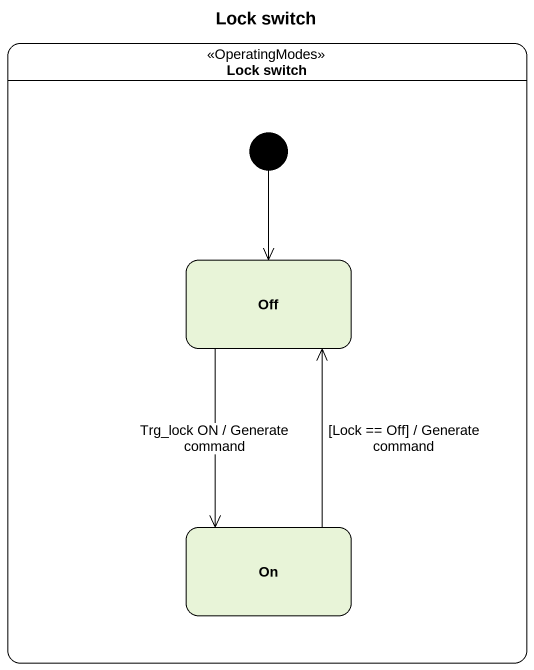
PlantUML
@startuml
title Lock switch
hide empty description
state "Lock switch" as Lock_switch <<OperatingModes>> {
  state Off
  state "On" as On_
  [*] --> Off
}
Off --> On_ : Trg_lock ON / Generate command
On_ -up-> Off : [Lock == Off] / Generate command
@enduml
